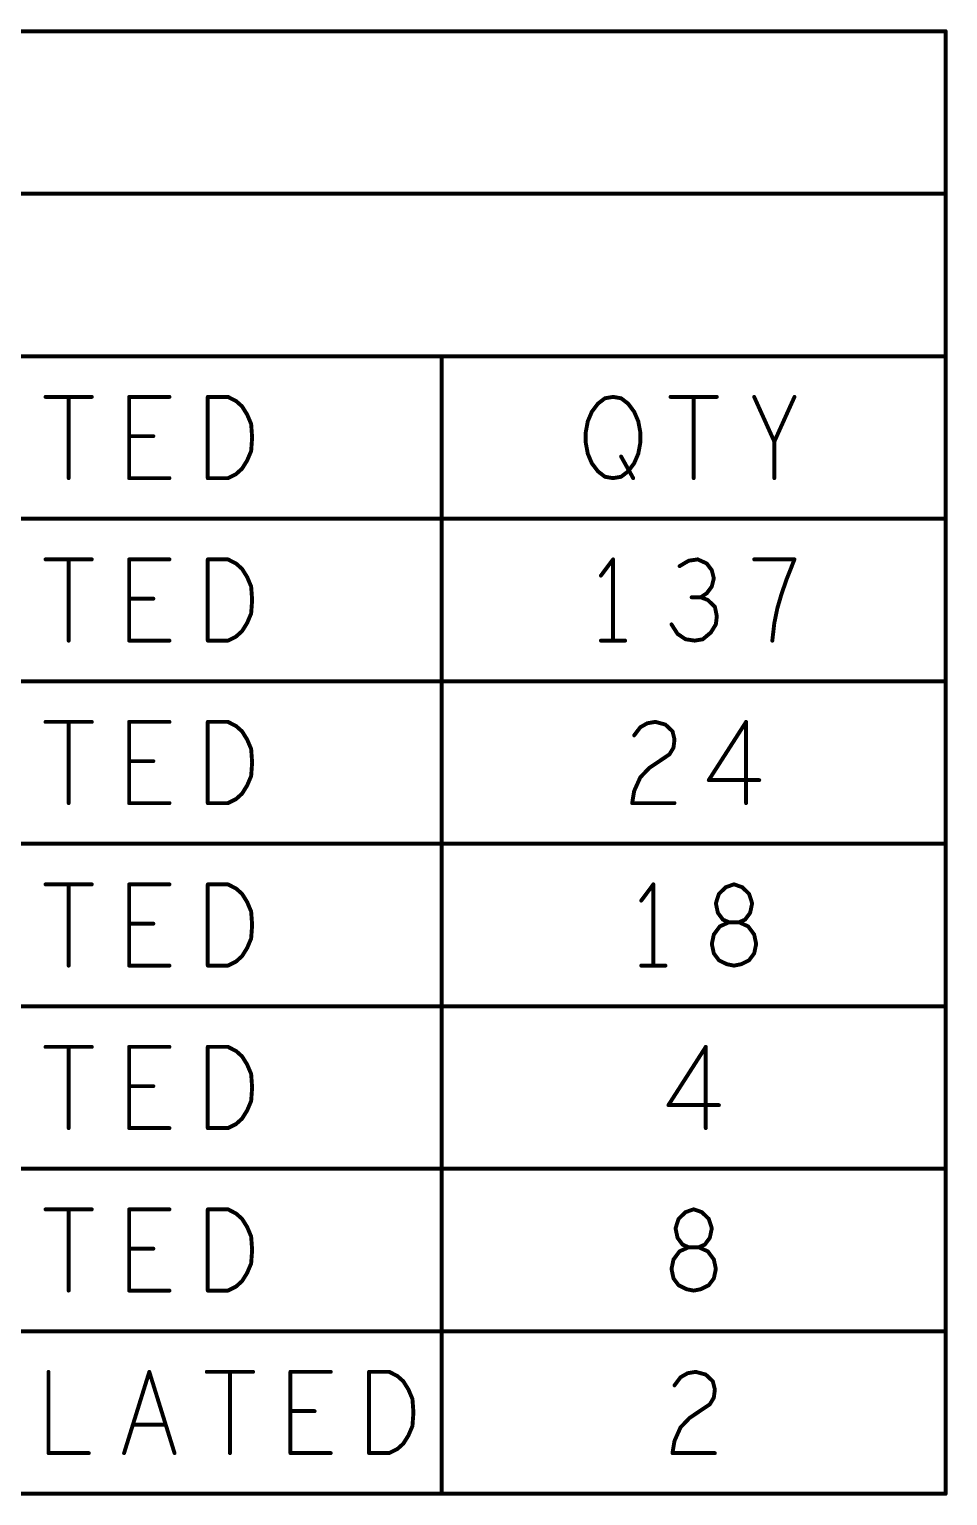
# Model space of a CAD drawing. Extents: x -18 to 16.1, y -6.6 to 15.5.
# Drawn here: x 13.255 to 14.667, y 3.317 to 5.573 of the extents above; entities that cross this region are included whole.
import ezdxf

# ---------------------------------------------------------------- set-up
doc = ezdxf.new("R2010")
doc.units = 0
doc.layers.get('0').update_dxf_attribs({"linetype": 'CONTINUOUS'})
doc.layers.add('FAB', color=13, linetype='CONTINUOUS')

# ---------------------------------------------------------------- blocks, each defined once
blk = doc.blocks.new('ROUND_1')
at = {"const_width": 0.003}
blk.add_lwpolyline([(-0.0015, 0, 1), (0.0015, 0, 1)], format="xyb", close=True, dxfattribs=at)

msp = doc.modelspace()

# ---------------------------------------------------------------- linework, layer by layer
at = {"layer": 'FAB', "const_width": 0.006}
for points in [[(7.689, 5.57), (14.664, 5.57)], [(14.664, 5.57), (14.664, 3.32)], [(7.689, 5.32), (14.664, 5.32)], [(7.689, 5.07), (14.664, 5.07)], [(13.889, 5.07), (13.889, 3.32)], [(13.2799, 5.0075), (13.3511, 5.0075)], [(13.3155, 5.0075), (13.3155, 4.8825)], [(13.4085, 4.8825), (13.4085, 5.0075)], [(13.4085, 5.0075), (13.4705, 5.0075)], [(13.5294, 4.8825), (13.5294, 5.0075)], [(13.5294, 5.0075), (13.5604, 5.0075)], [(13.5604, 5.0075), (13.5728, 5.0012)], [(14.1293, 4.9971), (14.1401, 5.0054)], [(14.1401, 5.0054), (14.1525, 5.0075)], [(14.1525, 5.0075), (14.1649, 5.0054)], [(14.1649, 5.0054), (14.1757, 4.9971)], [(14.2409, 5.0075), (14.3121, 5.0075)], [(14.2765, 5.0075), (14.2765, 4.8825)], [(14.4005, 4.9387), (14.3695, 5.0075)], [(14.4315, 5.0075), (14.4005, 4.9387)], [(13.5728, 5.0012), (13.5821, 4.9929)], [(13.5821, 4.9929), (13.5899, 4.9804)], [(14.1137, 4.97), (14.1199, 4.9846)], [(14.1199, 4.9846), (14.1293, 4.9971)], [(14.1757, 4.9971), (14.185, 4.9846)], [(14.185, 4.9846), (14.1913, 4.97)], [(13.5899, 4.9804), (13.5961, 4.9658)], [(13.5961, 4.9658), (13.5976, 4.945)], [(14.1106, 4.9533), (14.1137, 4.97)], [(14.1913, 4.97), (14.1944, 4.9533)], [(13.4457, 4.9471), (13.4085, 4.9471)], [(13.5976, 4.945), (13.5961, 4.9242)], [(14.1106, 4.9367), (14.1106, 4.9533)], [(14.1944, 4.9533), (14.1944, 4.9367)], [(14.4005, 4.8825), (14.4005, 4.9387)], [(13.5961, 4.9242), (13.5899, 4.9096)], [(14.1137, 4.92), (14.1106, 4.9367)], [(14.1199, 4.9054), (14.1137, 4.92)], [(14.1649, 4.9158), (14.1835, 4.8825)], [(14.1913, 4.92), (14.185, 4.9054)], [(14.1944, 4.9367), (14.1913, 4.92)], [(13.5821, 4.8971), (13.5728, 4.8887)], [(13.5899, 4.9096), (13.5821, 4.8971)], [(14.1293, 4.8929), (14.1199, 4.9054)], [(14.1401, 4.8846), (14.1293, 4.8929)], [(14.1757, 4.8929), (14.1649, 4.8846)], [(14.185, 4.9054), (14.1757, 4.8929)], [(13.4705, 4.8825), (13.4085, 4.8825)], [(13.5604, 4.8825), (13.5294, 4.8825)], [(13.5728, 4.8887), (13.5604, 4.8825)], [(14.1525, 4.8825), (14.1401, 4.8846)], [(14.1649, 4.8846), (14.1525, 4.8825)], [(7.689, 4.82), (14.664, 4.82)], [(13.2799, 4.7575), (13.3511, 4.7575)], [(13.3155, 4.7575), (13.3155, 4.6325)], [(13.4085, 4.6325), (13.4085, 4.7575)], [(13.4085, 4.7575), (13.4705, 4.7575)], [(13.5294, 4.6325), (13.5294, 4.7575)], [(13.5294, 4.7575), (13.5604, 4.7575)], [(13.5604, 4.7575), (13.5728, 4.7512)], [(14.1525, 4.7575), (14.1339, 4.7325)], [(14.1525, 4.6325), (14.1525, 4.7575)], [(14.2827, 4.7575), (14.2688, 4.7554)], [(14.2966, 4.7512), (14.2827, 4.7575)], [(14.4315, 4.7575), (14.3695, 4.7575)], [(14.4191, 4.7262), (14.4315, 4.7575)], [(13.5728, 4.7512), (13.5821, 4.7429)], [(13.5821, 4.7429), (13.5899, 4.7304)], [(14.2688, 4.7554), (14.2548, 4.7471)], [(14.3044, 4.7408), (14.2966, 4.7512)], [(14.3075, 4.7283), (14.3044, 4.7408)], [(13.5899, 4.7304), (13.5961, 4.7158)], [(13.5961, 4.7158), (13.5976, 4.695)], [(14.2966, 4.7054), (14.3044, 4.7158)], [(14.3044, 4.7158), (14.3075, 4.7283)], [(14.4113, 4.7033), (14.4191, 4.7262)], [(13.4457, 4.6971), (13.4085, 4.6971)], [(13.5976, 4.695), (13.5961, 4.6742)], [(14.2873, 4.6992), (14.2734, 4.6992)], [(14.2873, 4.6992), (14.2966, 4.7054)], [(14.2982, 4.695), (14.2873, 4.6992)], [(14.3091, 4.6846), (14.2982, 4.695)], [(14.4052, 4.6825), (14.4113, 4.7033)], [(13.5961, 4.6742), (13.5899, 4.6596)], [(14.3121, 4.67), (14.3091, 4.6846)], [(14.3106, 4.6575), (14.3121, 4.67)], [(14.4005, 4.6596), (14.4052, 4.6825)], [(13.5821, 4.6471), (13.5728, 4.6387)], [(13.5899, 4.6596), (13.5821, 4.6471)], [(14.2424, 4.6575), (14.2517, 4.6429)], [(14.2905, 4.6346), (14.3029, 4.645)], [(14.3029, 4.645), (14.3106, 4.6575)], [(14.3974, 4.6325), (14.4005, 4.6596)], [(13.4705, 4.6325), (13.4085, 4.6325)], [(13.5604, 4.6325), (13.5294, 4.6325)], [(13.5728, 4.6387), (13.5604, 4.6325)], [(14.1339, 4.6325), (14.1711, 4.6325)], [(14.2517, 4.6429), (14.2641, 4.6346)], [(14.2641, 4.6346), (14.2781, 4.6325)], [(14.2781, 4.6325), (14.2905, 4.6346)], [(7.689, 4.57), (14.664, 4.57)], [(13.2799, 4.5075), (13.3511, 4.5075)], [(13.3155, 4.5075), (13.3155, 4.3825)], [(13.4085, 4.3825), (13.4085, 4.5075)], [(13.4085, 4.5075), (13.4705, 4.5075)], [(13.5294, 4.3825), (13.5294, 4.5075)], [(13.5294, 4.5075), (13.5604, 4.5075)], [(13.5604, 4.5075), (13.5728, 4.5012)], [(13.5728, 4.5012), (13.5821, 4.4929)], [(13.5821, 4.4929), (13.5899, 4.4804)], [(14.185, 4.4867), (14.1944, 4.4992)], [(14.1944, 4.4992), (14.2052, 4.5054)], [(14.2052, 4.5054), (14.2176, 4.5075)], [(14.2176, 4.5075), (14.2331, 4.5033)], [(14.2331, 4.5033), (14.244, 4.4929)], [(14.244, 4.4929), (14.247, 4.4804)], [(14.3571, 4.5075), (14.2997, 4.4179)], [(14.3571, 4.3825), (14.3571, 4.5075)], [(13.5899, 4.4804), (13.5961, 4.4658)], [(13.5961, 4.4658), (13.5976, 4.445)], [(14.2455, 4.4679), (14.2393, 4.4575)], [(14.247, 4.4804), (14.2455, 4.4679)], [(13.4457, 4.4471), (13.4085, 4.4471)], [(13.5976, 4.445), (13.5961, 4.4242)], [(14.2393, 4.4575), (14.2083, 4.4367)], [(13.5961, 4.4242), (13.5899, 4.4096)], [(14.1944, 4.4221), (14.185, 4.4012)], [(14.2083, 4.4367), (14.1944, 4.4221)], [(13.5821, 4.3971), (13.5728, 4.3887)], [(13.5899, 4.4096), (13.5821, 4.3971)], [(14.185, 4.4012), (14.1819, 4.3825)], [(14.2997, 4.4179), (14.3773, 4.4179)], [(13.4705, 4.3825), (13.4085, 4.3825)], [(13.5604, 4.3825), (13.5294, 4.3825)], [(13.5728, 4.3887), (13.5604, 4.3825)], [(14.1819, 4.3825), (14.247, 4.3825)], [(7.689, 4.32), (14.664, 4.32)], [(13.2799, 4.2575), (13.3511, 4.2575)], [(13.3155, 4.2575), (13.3155, 4.1325)], [(13.4085, 4.1325), (13.4085, 4.2575)], [(13.4085, 4.2575), (13.4705, 4.2575)], [(13.5294, 4.1325), (13.5294, 4.2575)], [(13.5294, 4.2575), (13.5604, 4.2575)], [(13.5604, 4.2575), (13.5728, 4.2512)], [(13.5728, 4.2512), (13.5821, 4.2429)], [(13.5821, 4.2429), (13.5899, 4.2304)], [(14.2145, 4.2575), (14.1959, 4.2325)], [(14.2145, 4.1325), (14.2145, 4.2575)], [(14.3106, 4.2283), (14.3153, 4.2429)], [(14.3153, 4.2429), (14.3261, 4.2533)], [(14.3261, 4.2533), (14.3385, 4.2575)], [(14.3385, 4.2575), (14.3509, 4.2533)], [(14.3509, 4.2533), (14.3617, 4.2429)], [(14.3617, 4.2429), (14.3664, 4.2283)], [(13.5899, 4.2304), (13.5961, 4.2158)], [(13.5961, 4.2158), (13.5976, 4.195)], [(14.3137, 4.2137), (14.3106, 4.2283)], [(14.3664, 4.2283), (14.3633, 4.2137)], [(13.4457, 4.1971), (13.4085, 4.1971)], [(13.5976, 4.195), (13.5961, 4.1742)], [(14.3214, 4.2033), (14.3137, 4.2137)], [(14.3308, 4.1992), (14.3168, 4.1929)], [(14.3308, 4.1992), (14.3214, 4.2033)], [(14.3462, 4.1992), (14.3308, 4.1992)], [(14.3462, 4.1992), (14.3308, 4.1992)], [(14.3556, 4.2033), (14.3462, 4.1992)], [(14.3602, 4.1929), (14.3462, 4.1992)], [(14.3633, 4.2137), (14.3556, 4.2033)], [(13.5961, 4.1742), (13.5899, 4.1596)], [(14.3075, 4.1804), (14.3044, 4.1658)], [(14.3168, 4.1929), (14.3075, 4.1804)], [(14.3695, 4.1804), (14.3602, 4.1929)], [(14.3726, 4.1658), (14.3695, 4.1804)], [(13.5899, 4.1596), (13.5821, 4.1471)], [(14.3044, 4.1658), (14.3075, 4.1512)], [(14.3075, 4.1512), (14.3153, 4.1408)], [(14.3617, 4.1408), (14.3695, 4.1512)], [(14.3695, 4.1512), (14.3726, 4.1658)], [(13.4705, 4.1325), (13.4085, 4.1325)], [(13.5604, 4.1325), (13.5294, 4.1325)], [(13.5728, 4.1387), (13.5604, 4.1325)], [(13.5821, 4.1471), (13.5728, 4.1387)], [(14.1959, 4.1325), (14.2331, 4.1325)], [(14.3153, 4.1408), (14.3277, 4.1346)], [(14.3277, 4.1346), (14.3385, 4.1325)], [(14.3385, 4.1325), (14.3493, 4.1346)], [(14.3493, 4.1346), (14.3617, 4.1408)], [(7.689, 4.07), (14.664, 4.07)], [(13.2799, 4.0075), (13.3511, 4.0075)], [(13.3155, 4.0075), (13.3155, 3.8825)], [(13.4085, 3.8825), (13.4085, 4.0075)], [(13.4085, 4.0075), (13.4705, 4.0075)], [(13.5294, 3.8825), (13.5294, 4.0075)], [(13.5294, 4.0075), (13.5604, 4.0075)], [(13.5604, 4.0075), (13.5728, 4.0012)], [(13.5728, 4.0012), (13.5821, 3.9929)], [(13.5821, 3.9929), (13.5899, 3.9804)], [(14.2951, 4.0075), (14.2377, 3.9179)], [(14.2951, 3.8825), (14.2951, 4.0075)], [(13.5899, 3.9804), (13.5961, 3.9658)], [(13.4457, 3.9471), (13.4085, 3.9471)], [(13.5961, 3.9658), (13.5976, 3.945)], [(13.5961, 3.9242), (13.5899, 3.9096)], [(13.5976, 3.945), (13.5961, 3.9242)], [(13.5899, 3.9096), (13.5821, 3.8971)], [(14.2377, 3.9179), (14.3153, 3.9179)], [(13.4705, 3.8825), (13.4085, 3.8825)], [(13.5604, 3.8825), (13.5294, 3.8825)], [(13.5728, 3.8887), (13.5604, 3.8825)], [(13.5821, 3.8971), (13.5728, 3.8887)], [(7.689, 3.82), (14.664, 3.82)], [(13.2799, 3.7575), (13.3511, 3.7575)], [(13.3155, 3.7575), (13.3155, 3.6325)], [(13.4085, 3.6325), (13.4085, 3.7575)], [(13.4085, 3.7575), (13.4705, 3.7575)], [(13.5294, 3.6325), (13.5294, 3.7575)], [(13.5294, 3.7575), (13.5604, 3.7575)], [(13.5604, 3.7575), (13.5728, 3.7512)], [(13.5728, 3.7512), (13.5821, 3.7429)], [(13.5821, 3.7429), (13.5899, 3.7304)], [(14.2486, 3.7283), (14.2533, 3.7429)], [(14.2533, 3.7429), (14.2641, 3.7533)], [(14.2641, 3.7533), (14.2765, 3.7575)], [(14.2765, 3.7575), (14.2889, 3.7533)], [(14.2889, 3.7533), (14.2997, 3.7429)], [(14.2997, 3.7429), (14.3044, 3.7283)], [(13.5899, 3.7304), (13.5961, 3.7158)], [(14.2517, 3.7137), (14.2486, 3.7283)], [(14.3044, 3.7283), (14.3013, 3.7137)], [(13.4457, 3.6971), (13.4085, 3.6971)], [(13.5961, 3.7158), (13.5976, 3.695)], [(14.2594, 3.7033), (14.2517, 3.7137)], [(14.2688, 3.6992), (14.2548, 3.6929)], [(14.2688, 3.6992), (14.2594, 3.7033)], [(14.2842, 3.6992), (14.2688, 3.6992)], [(14.2842, 3.6992), (14.2688, 3.6992)], [(14.2936, 3.7033), (14.2842, 3.6992)], [(14.2982, 3.6929), (14.2842, 3.6992)], [(14.3013, 3.7137), (14.2936, 3.7033)], [(13.5976, 3.695), (13.5961, 3.6742)], [(14.2455, 3.6804), (14.2424, 3.6658)], [(14.2548, 3.6929), (14.2455, 3.6804)], [(14.3075, 3.6804), (14.2982, 3.6929)], [(14.3106, 3.6658), (14.3075, 3.6804)], [(13.5899, 3.6596), (13.5821, 3.6471)], [(13.5961, 3.6742), (13.5899, 3.6596)], [(14.2424, 3.6658), (14.2455, 3.6512)], [(14.3075, 3.6512), (14.3106, 3.6658)], [(13.4705, 3.6325), (13.4085, 3.6325)], [(13.5604, 3.6325), (13.5294, 3.6325)], [(13.5728, 3.6387), (13.5604, 3.6325)], [(13.5821, 3.6471), (13.5728, 3.6387)], [(14.2455, 3.6512), (14.2533, 3.6408)], [(14.2533, 3.6408), (14.2657, 3.6346)], [(14.2657, 3.6346), (14.2765, 3.6325)], [(14.2765, 3.6325), (14.2873, 3.6346)], [(14.2873, 3.6346), (14.2997, 3.6408)], [(14.2997, 3.6408), (14.3075, 3.6512)], [(7.689, 3.57), (14.664, 3.57)], [(13.2845, 3.5075), (13.2845, 3.3825)], [(13.4007, 3.3825), (13.4395, 3.5075)], [(13.4395, 3.5075), (13.4783, 3.3825)], [(13.5279, 3.5075), (13.5991, 3.5075)], [(13.5635, 3.5075), (13.5635, 3.3825)], [(13.6565, 3.3825), (13.6565, 3.5075)], [(13.6565, 3.5075), (13.7185, 3.5075)], [(13.7774, 3.3825), (13.7774, 3.5075)], [(13.7774, 3.5075), (13.8084, 3.5075)], [(13.8084, 3.5075), (13.8208, 3.5012)], [(13.8208, 3.5012), (13.8301, 3.4929)], [(14.247, 3.4867), (14.2563, 3.4992)], [(14.2563, 3.4992), (14.2672, 3.5054)], [(14.2672, 3.5054), (14.2796, 3.5075)], [(14.2796, 3.5075), (14.2951, 3.5033)], [(14.2951, 3.5033), (14.306, 3.4929)], [(13.8301, 3.4929), (13.8379, 3.4804)], [(13.8379, 3.4804), (13.8441, 3.4658)], [(14.306, 3.4929), (14.3091, 3.4804)], [(14.3091, 3.4804), (14.3075, 3.4679)], [(13.8441, 3.4658), (13.8456, 3.445)], [(14.3013, 3.4575), (14.2703, 3.4367)], [(14.3075, 3.4679), (14.3013, 3.4575)], [(13.4643, 3.4262), (13.4147, 3.4262)], [(13.6937, 3.4471), (13.6565, 3.4471)], [(13.8456, 3.445), (13.8441, 3.4242)], [(14.2703, 3.4367), (14.2563, 3.4221)], [(13.8379, 3.4096), (13.8301, 3.3971)], [(13.8441, 3.4242), (13.8379, 3.4096)], [(14.2563, 3.4221), (14.247, 3.4012)], [(13.2845, 3.3825), (13.3465, 3.3825)], [(13.7185, 3.3825), (13.6565, 3.3825)], [(13.8084, 3.3825), (13.7774, 3.3825)], [(13.8208, 3.3887), (13.8084, 3.3825)], [(13.8301, 3.3971), (13.8208, 3.3887)], [(14.247, 3.4012), (14.2439, 3.3825)], [(14.2439, 3.3825), (14.3091, 3.3825)], [(14.664, 3.32), (7.689, 3.32)]]:
    msp.add_lwpolyline(points, dxfattribs=at)

# ---------------------------------------------------------------- block references
at = {"layer": 'FAB'}
for p in [(14.664, 5.57), (14.664, 5.57), (14.664, 5.32), (13.889, 5.07), (14.664, 5.07), (13.2799, 5.0075), (13.3155, 5.0075), (13.3511, 5.0075), (13.4085, 5.0075), (13.4085, 5.0075), (13.4705, 5.0075), (13.5294, 5.0075), (13.5294, 5.0075), (13.5604, 5.0075), (13.5604, 5.0075), (14.1401, 5.0054), (14.1401, 5.0054), (14.1525, 5.0075), (14.1525, 5.0075), (14.1649, 5.0054), (14.1649, 5.0054), (14.2409, 5.0075), (14.2765, 5.0075), (14.3121, 5.0075), (14.3695, 5.0075), (14.4315, 5.0075), (13.5728, 5.0012), (13.5728, 5.0012), (13.5821, 4.9929), (13.5821, 4.9929), (14.1199, 4.9846), (14.1199, 4.9846), (14.1293, 4.9971), (14.1293, 4.9971), (14.1757, 4.9971), (14.1757, 4.9971), (14.185, 4.9846), (14.185, 4.9846), (13.5899, 4.9804), (13.5899, 4.9804), (13.5961, 4.9658), (13.5961, 4.9658), (14.1137, 4.97), (14.1137, 4.97), (14.1913, 4.97), (14.1913, 4.97), (13.4085, 4.9471), (13.4457, 4.9471), (13.5976, 4.945), (13.5976, 4.945), (14.1106, 4.9533), (14.1106, 4.9533), (14.1944, 4.9533), (14.1944, 4.9533), (14.4005, 4.9387), (14.4005, 4.9387), (14.4005, 4.9387), (13.5961, 4.9242), (13.5961, 4.9242), (14.1106, 4.9367), (14.1106, 4.9367), (14.1137, 4.92), (14.1137, 4.92), (14.1649, 4.9158), (14.1913, 4.92), (14.1913, 4.92), (14.1944, 4.9367), (14.1944, 4.9367), (13.5821, 4.8971), (13.5821, 4.8971), (13.5899, 4.9096), (13.5899, 4.9096), (14.1199, 4.9054), (14.1199, 4.9054), (14.1293, 4.8929), (14.1293, 4.8929), (14.1757, 4.8929), (14.1757, 4.8929), (14.185, 4.9054), (14.185, 4.9054), (13.3155, 4.8825), (13.4085, 4.8825), (13.4085, 4.8825), (13.4705, 4.8825), (13.5294, 4.8825), (13.5294, 4.8825), (13.5604, 4.8825), (13.5604, 4.8825), (13.5728, 4.8887), (13.5728, 4.8887), (14.1401, 4.8846), (14.1401, 4.8846), (14.1525, 4.8825), (14.1525, 4.8825), (14.1649, 4.8846), (14.1649, 4.8846), (14.1835, 4.8825), (14.2765, 4.8825), (14.4005, 4.8825), (14.664, 4.82), (13.2799, 4.7575), (13.3155, 4.7575), (13.3511, 4.7575), (13.4085, 4.7575), (13.4085, 4.7575), (13.4705, 4.7575), (13.5294, 4.7575), (13.5294, 4.7575), (13.5604, 4.7575), (13.5604, 4.7575), (14.1525, 4.7575), (14.1525, 4.7575), (14.2827, 4.7575), (14.2827, 4.7575), (14.3695, 4.7575), (14.4315, 4.7575), (14.4315, 4.7575), (13.5728, 4.7512), (13.5728, 4.7512), (13.5821, 4.7429), (13.5821, 4.7429), (14.2548, 4.7471), (14.2688, 4.7554), (14.2688, 4.7554), (14.2966, 4.7512), (14.2966, 4.7512), (14.3044, 4.7408), (14.3044, 4.7408), (13.5899, 4.7304), (13.5899, 4.7304), (13.5961, 4.7158), (13.5961, 4.7158), (14.1339, 4.7325), (14.3044, 4.7158), (14.3044, 4.7158), (14.3075, 4.7283), (14.3075, 4.7283), (14.4191, 4.7262), (14.4191, 4.7262), (13.4085, 4.6971), (13.4457, 4.6971), (13.5976, 4.695), (13.5976, 4.695), (14.2734, 4.6992), (14.2873, 4.6992), (14.2873, 4.6992), (14.2873, 4.6992), (14.2966, 4.7054), (14.2966, 4.7054), (14.2982, 4.695), (14.2982, 4.695), (14.4113, 4.7033), (14.4113, 4.7033), (13.5961, 4.6742), (13.5961, 4.6742), (14.3091, 4.6846), (14.3091, 4.6846), (14.3121, 4.67), (14.3121, 4.67), (14.4052, 4.6825), (14.4052, 4.6825), (13.5821, 4.6471), (13.5821, 4.6471), (13.5899, 4.6596), (13.5899, 4.6596), (14.2424, 4.6575), (14.3029, 4.645), (14.3029, 4.645), (14.3106, 4.6575), (14.3106, 4.6575), (14.4005, 4.6596), (14.4005, 4.6596), (13.3155, 4.6325), (13.4085, 4.6325), (13.4085, 4.6325), (13.4705, 4.6325), (13.5294, 4.6325), (13.5294, 4.6325), (13.5604, 4.6325), (13.5604, 4.6325), (13.5728, 4.6387), (13.5728, 4.6387), (14.1339, 4.6325), (14.1525, 4.6325), (14.1711, 4.6325), (14.2517, 4.6429), (14.2517, 4.6429), (14.2641, 4.6346), (14.2641, 4.6346), (14.2781, 4.6325), (14.2781, 4.6325), (14.2905, 4.6346), (14.2905, 4.6346), (14.3974, 4.6325), (14.664, 4.57), (13.2799, 4.5075), (13.3155, 4.5075), (13.3511, 4.5075), (13.4085, 4.5075), (13.4085, 4.5075), (13.4705, 4.5075), (13.5294, 4.5075), (13.5294, 4.5075), (13.5604, 4.5075), (13.5604, 4.5075), (13.5728, 4.5012), (13.5728, 4.5012), (13.5821, 4.4929), (13.5821, 4.4929), (14.185, 4.4867), (14.1944, 4.4992), (14.1944, 4.4992), (14.2052, 4.5054), (14.2052, 4.5054), (14.2176, 4.5075), (14.2176, 4.5075), (14.2331, 4.5033), (14.2331, 4.5033), (14.244, 4.4929), (14.244, 4.4929), (14.3571, 4.5075), (14.3571, 4.5075), (13.5899, 4.4804), (13.5899, 4.4804), (13.5961, 4.4658), (13.5961, 4.4658), (14.2455, 4.4679), (14.2455, 4.4679), (14.247, 4.4804), (14.247, 4.4804), (13.4085, 4.4471), (13.4457, 4.4471), (13.5976, 4.445), (13.5976, 4.445), (14.2393, 4.4575), (14.2393, 4.4575), (13.5961, 4.4242), (13.5961, 4.4242), (14.1944, 4.4221), (14.1944, 4.4221), (14.2083, 4.4367), (14.2083, 4.4367), (13.5821, 4.3971), (13.5821, 4.3971), (13.5899, 4.4096), (13.5899, 4.4096), (14.185, 4.4012), (14.185, 4.4012), (14.2997, 4.4179), (14.2997, 4.4179), (14.3773, 4.4179), (13.3155, 4.3825), (13.4085, 4.3825), (13.4085, 4.3825), (13.4705, 4.3825), (13.5294, 4.3825), (13.5294, 4.3825), (13.5604, 4.3825), (13.5604, 4.3825), (13.5728, 4.3887), (13.5728, 4.3887), (14.1819, 4.3825), (14.1819, 4.3825), (14.247, 4.3825), (14.3571, 4.3825), (14.664, 4.32), (13.2799, 4.2575), (13.3155, 4.2575), (13.3511, 4.2575), (13.4085, 4.2575), (13.4085, 4.2575), (13.4705, 4.2575), (13.5294, 4.2575), (13.5294, 4.2575), (13.5604, 4.2575), (13.5604, 4.2575), (13.5728, 4.2512), (13.5728, 4.2512), (13.5821, 4.2429), (13.5821, 4.2429), (14.2145, 4.2575), (14.2145, 4.2575), (14.3153, 4.2429), (14.3153, 4.2429), (14.3261, 4.2533), (14.3261, 4.2533), (14.3385, 4.2575), (14.3385, 4.2575), (14.3509, 4.2533), (14.3509, 4.2533), (14.3617, 4.2429), (14.3617, 4.2429), (13.5899, 4.2304), (13.5899, 4.2304), (13.5961, 4.2158), (13.5961, 4.2158), (14.1959, 4.2325), (14.3106, 4.2283), (14.3106, 4.2283), (14.3664, 4.2283), (14.3664, 4.2283), (13.4085, 4.1971), (13.4457, 4.1971), (13.5976, 4.195), (13.5976, 4.195), (14.3137, 4.2137), (14.3137, 4.2137), (14.3214, 4.2033), (14.3214, 4.2033), (14.3308, 4.1992), (14.3308, 4.1992), (14.3308, 4.1992), (14.3308, 4.1992), (14.3462, 4.1992), (14.3462, 4.1992), (14.3462, 4.1992), (14.3462, 4.1992), (14.3556, 4.2033), (14.3556, 4.2033), (14.3633, 4.2137), (14.3633, 4.2137), (13.5961, 4.1742), (13.5961, 4.1742), (14.3075, 4.1804), (14.3075, 4.1804), (14.3168, 4.1929), (14.3168, 4.1929), (14.3602, 4.1929), (14.3602, 4.1929), (14.3695, 4.1804), (14.3695, 4.1804), (13.5899, 4.1596), (13.5899, 4.1596), (14.3044, 4.1658), (14.3044, 4.1658), (14.3075, 4.1512), (14.3075, 4.1512), (14.3695, 4.1512), (14.3695, 4.1512), (14.3726, 4.1658), (14.3726, 4.1658), (13.3155, 4.1325), (13.4085, 4.1325), (13.4085, 4.1325), (13.4705, 4.1325), (13.5294, 4.1325), (13.5294, 4.1325), (13.5604, 4.1325), (13.5604, 4.1325), (13.5728, 4.1387), (13.5728, 4.1387), (13.5821, 4.1471), (13.5821, 4.1471), (14.1959, 4.1325), (14.2145, 4.1325), (14.2331, 4.1325), (14.3153, 4.1408), (14.3153, 4.1408), (14.3277, 4.1346), (14.3277, 4.1346), (14.3385, 4.1325), (14.3385, 4.1325), (14.3493, 4.1346), (14.3493, 4.1346), (14.3617, 4.1408), (14.3617, 4.1408), (14.664, 4.07), (13.2799, 4.0075), (13.3155, 4.0075), (13.3511, 4.0075), (13.4085, 4.0075), (13.4085, 4.0075), (13.4705, 4.0075), (13.5294, 4.0075), (13.5294, 4.0075), (13.5604, 4.0075), (13.5604, 4.0075), (13.5728, 4.0012), (13.5728, 4.0012), (13.5821, 3.9929), (13.5821, 3.9929), (14.2951, 4.0075), (14.2951, 4.0075), (13.5899, 3.9804), (13.5899, 3.9804), (13.4085, 3.9471), (13.4457, 3.9471), (13.5961, 3.9658), (13.5961, 3.9658), (13.5961, 3.9242), (13.5961, 3.9242), (13.5976, 3.945), (13.5976, 3.945), (13.5899, 3.9096), (13.5899, 3.9096), (14.2377, 3.9179), (14.2377, 3.9179), (14.3153, 3.9179), (13.3155, 3.8825), (13.4085, 3.8825), (13.4085, 3.8825), (13.4705, 3.8825), (13.5294, 3.8825), (13.5294, 3.8825), (13.5604, 3.8825), (13.5604, 3.8825), (13.5728, 3.8887), (13.5728, 3.8887), (13.5821, 3.8971), (13.5821, 3.8971), (14.2951, 3.8825), (14.664, 3.82), (13.2799, 3.7575), (13.3155, 3.7575), (13.3511, 3.7575), (13.4085, 3.7575), (13.4085, 3.7575), (13.4705, 3.7575), (13.5294, 3.7575), (13.5294, 3.7575), (13.5604, 3.7575), (13.5604, 3.7575), (13.5728, 3.7512), (13.5728, 3.7512), (13.5821, 3.7429), (13.5821, 3.7429), (14.2533, 3.7429), (14.2533, 3.7429), (14.2641, 3.7533), (14.2641, 3.7533), (14.2765, 3.7575), (14.2765, 3.7575), (14.2889, 3.7533), (14.2889, 3.7533), (14.2997, 3.7429), (14.2997, 3.7429), (13.5899, 3.7304), (13.5899, 3.7304), (14.2486, 3.7283), (14.2486, 3.7283), (14.3044, 3.7283), (14.3044, 3.7283), (13.4085, 3.6971), (13.4457, 3.6971), (13.5961, 3.7158), (13.5961, 3.7158), (14.2517, 3.7137), (14.2517, 3.7137), (14.2594, 3.7033), (14.2594, 3.7033), (14.2688, 3.6992), (14.2688, 3.6992), (14.2688, 3.6992), (14.2688, 3.6992), (14.2842, 3.6992), (14.2842, 3.6992), (14.2842, 3.6992), (14.2842, 3.6992), (14.2936, 3.7033), (14.2936, 3.7033), (14.3013, 3.7137), (14.3013, 3.7137), (13.5976, 3.695), (13.5976, 3.695), (14.2455, 3.6804), (14.2455, 3.6804), (14.2548, 3.6929), (14.2548, 3.6929), (14.2982, 3.6929), (14.2982, 3.6929), (14.3075, 3.6804), (14.3075, 3.6804), (13.5899, 3.6596), (13.5899, 3.6596), (13.5961, 3.6742), (13.5961, 3.6742), (14.2424, 3.6658), (14.2424, 3.6658), (14.3106, 3.6658), (14.3106, 3.6658), (13.3155, 3.6325), (13.4085, 3.6325), (13.4085, 3.6325), (13.4705, 3.6325), (13.5294, 3.6325), (13.5294, 3.6325), (13.5604, 3.6325), (13.5604, 3.6325), (13.5728, 3.6387), (13.5728, 3.6387), (13.5821, 3.6471), (13.5821, 3.6471), (14.2455, 3.6512), (14.2455, 3.6512), (14.2533, 3.6408), (14.2533, 3.6408), (14.2657, 3.6346), (14.2657, 3.6346), (14.2765, 3.6325), (14.2765, 3.6325), (14.2873, 3.6346), (14.2873, 3.6346), (14.2997, 3.6408), (14.2997, 3.6408), (14.3075, 3.6512), (14.3075, 3.6512), (14.664, 3.57), (13.2845, 3.5075), (13.4395, 3.5075), (13.4395, 3.5075), (13.5279, 3.5075), (13.5635, 3.5075), (13.5991, 3.5075), (13.6565, 3.5075), (13.6565, 3.5075), (13.7185, 3.5075), (13.7774, 3.5075), (13.7774, 3.5075), (13.8084, 3.5075), (13.8084, 3.5075), (13.8208, 3.5012), (13.8208, 3.5012), (14.2563, 3.4992), (14.2563, 3.4992), (14.2672, 3.5054), (14.2672, 3.5054), (14.2796, 3.5075), (14.2796, 3.5075), (14.2951, 3.5033), (14.2951, 3.5033), (13.8301, 3.4929), (13.8301, 3.4929), (13.8379, 3.4804), (13.8379, 3.4804), (14.247, 3.4867), (14.306, 3.4929), (14.306, 3.4929), (14.3091, 3.4804), (14.3091, 3.4804), (13.8441, 3.4658), (13.8441, 3.4658), (14.3013, 3.4575), (14.3013, 3.4575), (14.3075, 3.4679), (14.3075, 3.4679), (13.4147, 3.4262), (13.4643, 3.4262), (13.6565, 3.4471), (13.6937, 3.4471), (13.8456, 3.445), (13.8456, 3.445), (14.2703, 3.4367), (14.2703, 3.4367), (13.8379, 3.4096), (13.8379, 3.4096), (13.8441, 3.4242), (13.8441, 3.4242), (14.2563, 3.4221), (14.2563, 3.4221), (13.2845, 3.3825), (13.2845, 3.3825), (13.3465, 3.3825), (13.4007, 3.3825), (13.4783, 3.3825), (13.5635, 3.3825), (13.6565, 3.3825), (13.6565, 3.3825), (13.7185, 3.3825), (13.7774, 3.3825), (13.7774, 3.3825), (13.8084, 3.3825), (13.8084, 3.3825), (13.8208, 3.3887), (13.8208, 3.3887), (13.8301, 3.3971), (13.8301, 3.3971), (14.2439, 3.3825), (14.2439, 3.3825), (14.247, 3.4012), (14.247, 3.4012), (14.3091, 3.3825), (13.889, 3.32), (14.664, 3.32), (14.664, 3.32)]:
    msp.add_blockref('ROUND_1', p, dxfattribs=at)

doc.saveas('drawing.dxf')
